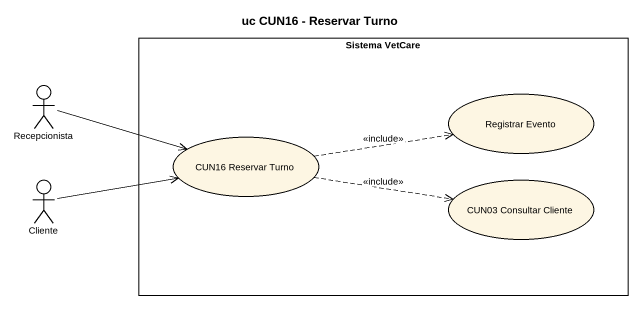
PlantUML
@startuml
title uc CUN16 - Reservar Turno
rectangle "Sistema VetCare" as Sistema_VetCare {
  usecase "Registrar Evento" as Registrar_Evento
  usecase "CUN16 Reservar Turno" as CUN16_Reservar_Turno
  usecase "CUN03 Consultar Cliente" as CUN03_Consultar_Cliente
}
actor Recepcionista
actor Cliente
Recepcionista -right-> CUN16_Reservar_Turno
CUN16_Reservar_Turno .right.> Registrar_Evento : <<include>>
CUN16_Reservar_Turno .right.> CUN03_Consultar_Cliente : <<include>>
Cliente -right-> CUN16_Reservar_Turno
@enduml
